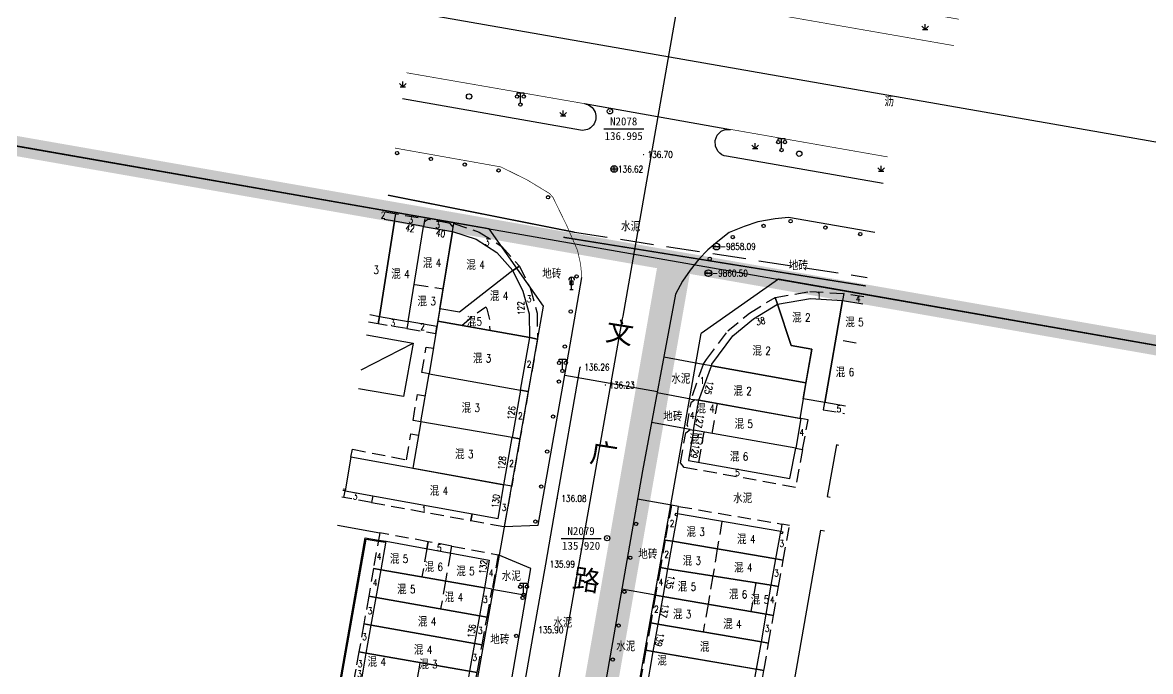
# Model space of a CAD drawing. Extents: x 529262 to 576451, y 2694391 to 2717535.
# Drawn here: x 563195.9 to 563364.9, y 2710752.2 to 2710849.6 of the extents above; entities that cross this region are included whole.
import ezdxf
from ezdxf.enums import TextEntityAlignment as Align
from ezdxf.xclip import XClip

# ---------------------------------------------------------------- set-up
doc = ezdxf.new("R2010")
doc.units = 0
doc.header["$XCLIPFRAME"] = 0
doc.linetypes.add('DASH', pattern=[0.35, 0.25, -0.1])
doc.linetypes.add('X5', pattern=[3, 2, -1])
for name, color, linetype in [('COMPONENT', 8, 'Continuous'), ('DLDW', 8, 'Continuous'), ('DLSS', 4, 'Continuous'), ('DMTZ', 8, 'Continuous'), ('GCD', 8, 'Continuous'), ('GXYZ', 8, 'Continuous'), ('JMD', 8, 'Continuous'), ('KZD', 8, 'Continuous'), ('PP-COM', 7, 'Continuous'), ('RD-中线', 40, 'Continuous'), ('RD-红线', 7, 'Continuous'), ('ZBTZ', 8, 'Continuous'), ('ZJ', 7, 'Continuous'), ('污水管径标注_W10-', 202, 'Continuous'), ('河流', 4, 'Continuous')]:
    doc.layers.add(name, color=color, linetype=linetype)
doc.styles.add('HZ', font='rs.shx', dxfattribs={"width": 0.8, "bigfont": 'hztxt.shx'})
doc.styles.add('宋体', font='', dxfattribs={"width": 0.75})
doc.styles.add('等线体', font='simhei.ttf')
doc.styles.get('宋体').set_extended_font_data('SimSun')
doc.linetypes.add('10422', pattern='A,0.75,[150,AAA.SHX,S=0.5,R=0,X=0,Y=0.5],1.5,[177,AAA.SHX,S=1,R=0,X=0,Y=0.4],0.75', length=3)
doc.linetypes.add('1161', pattern='A,0,[149,AAA.SHX,S=0.15,R=0,X=0,Y=0],-1.6', length=1.6)

# ---------------------------------------------------------------- blocks, each defined once
blk = doc.blocks.new('A$C19FD0107')
at = {"layer": 'RD-中线', "color": 8, "linetype": 'Continuous'}
blk.add_lwpolyline([(-7960.88, 14986.93), (-7915.56, 15243.04, 0.015839), (-7911.03, 15274.38), (-7907.82, 15303, -0.015839), (-7903.29, 15334.35), (-7712.17, 16414.53, 0.000335), (-7712.11, 16414.93), (-7698.73, 16491.12, 0.000054), (-7698.72, 16491.18), (-7681.61, 16588.75)], format="xyb", dxfattribs=at)
at = {"layer": 'RD-中线', "color": 8}
blk.add_lwpolyline([(-7408.07, 16401.63), (-7423.96, 16404.55, 0.002243), (-7425.28, 16404.79), (-8443.29, 16582.93)], format="xyb", dxfattribs=at)
at = {"layer": 'RD-红线', "color": 8}
for points in [[(-7732.15, 16428.04), (-7836.79, 16446.35)], [(-7584.42, 16402.18), (-7688.8, 16420.45)]]:
    blk.add_lwpolyline(points, dxfattribs=at)
for points in [[(-7724.02, 16416.44), (-7732.15, 16428.04, 0.414765)], [(-7688.8, 16420.45), (-7700.38, 16412.34, 0.413662)]]:
    blk.add_lwpolyline(points, format="xyb", dxfattribs=at)
at = {"layer": 'RD-红线', "color": 8, "linetype": 'Continuous', "flags": 128}
for points in [[(-7737.78, 16338.71), (-7736.39, 16346.57), (-7726.64, 16401.64), (-7724.02, 16416.44)], [(-7714.16, 16334.43), (-7712.76, 16342.33), (-7702.98, 16397.6), (-7700.38, 16412.34)]]:
    blk.add_lwpolyline(points, dxfattribs=at)
blk = doc.blocks.new('GC200')
at = {"linetype": 'Continuous', "const_width": 0.2, "flags": 128}
blk.add_lwpolyline([(-0.1, 0, 1), (0.1, 0, 1)], format="xyb", close=True, dxfattribs=at)
blk = doc.blocks.new('gc124')
at = {"color": 8}
for p, q in [((-1, 1), (0, 0)), ((-0.8, 0), (0.8, 0)), ((0, 0), (0, 1.6)), ((0, 0), (1, 1))]:
    blk.add_line(p, q, dxfattribs=at)
blk = doc.blocks.new('gc122')
at = {"color": 8}
blk.add_circle((0, 0), 0.8, dxfattribs=at)
blk = doc.blocks.new('gc170')
at = {"color": 8, "linetype": 'Continuous'}
blk.add_circle((0, 0), 0.5, dxfattribs=at)
blk = doc.blocks.new('gc097')
at = {"color": 8}
for p, q in [((-1, 2.9), (-1, 3.5)), ((-1, 3.5), (1, 3.5)), ((0, 0.5), (0, 3.5)), ((1, 3.5), (1, 2.9))]:
    blk.add_line(p, q, dxfattribs=at)
for centre in [(-1, 2.4), (0, 0), (1, 2.4)]:
    blk.add_circle(centre, 0.5, dxfattribs=at)
blk = doc.blocks.new('gc117')
at = {"color": 8}
blk.add_circle((0, 0), 0.8, dxfattribs=at)
blk.add_point((0, 0), dxfattribs=at)
blk = doc.blocks.new('gcbj0102')
for p, q in [((-1, 0), (1, 0)), ((0, -1), (0, 1))]:
    blk.add_line(p, q)
blk.add_circle((0, 0), 1)
blk = doc.blocks.new('gcbj0101')
blk.add_line((-1, 0), (1, 0))
blk.add_circle((0, 0), 1)

msp = doc.modelspace()

# ---------------------------------------------------------------- linework, layer by layer
at = {"color": 8, "linetype": 'DASH', "ltscale": 20, "const_width": 0.2, "flags": 128}
msp.add_lwpolyline([(563250.635, 2710823.672), (563278.591, 2710818.114)], dxfattribs=at)
at = {"color": 8, "linetype": 'DASH', "ltscale": 20, "const_width": 0.2, "elevation": 136.612, "flags": 128}
msp.add_lwpolyline([(563276.944, 2710817.354), (563322.285, 2710810.05)], dxfattribs=at)
at = {"color": 8, "linetype": 'DASH', "ltscale": 20, "flags": 128}
msp.add_lwpolyline([(563278.591, 2710818.114), (563322.501, 2710811.333)], dxfattribs=at)
at = {"layer": 'DLDW', "color": 252, "linetype": 'Continuous'}
for p, q in [((563278.18, 2710809.506), (563278.18, 2710811.358)), ((563277.93, 2710809.506), (563278.43, 2710809.506))]:
    msp.add_line(p, q, dxfattribs=at)
msp.add_lwpolyline([(563277.988, 2710810.836), (563278.373, 2710810.836), (563278.373, 2710810.219), (563277.988, 2710810.219)], close=True, dxfattribs=at)
msp.add_arc((563278.183, 2710810.918), 0.442, 0, 180, dxfattribs=at)
at = {"layer": 'DLSS', "linetype": 'Continuous', "const_width": 0.1, "elevation": 137.525, "flags": 128}
msp.add_lwpolyline([(563336.222, 2710850.062), (563305.818, 2710855.419, 0.9320045), (563305.239, 2710851.373), (563335.505, 2710846.097)], format="xyb", dxfattribs=at)
at = {"layer": 'DLSS', "linetype": 'Continuous', "const_width": 0.1, "flags": 128}
for points, elevation in [([(563253.426, 2710842.034), (563280.114, 2710837.396)], 137.068), ([(563301.984, 2710833.541), (563325.548, 2710829.409)], 137.468)]:
    msp.add_lwpolyline(points, dxfattribs=dict(at, elevation=elevation))
at = {"layer": 'DLSS', "linetype": 'Continuous', "const_width": 0.1}
msp.add_lwpolyline([(563279.706, 2710811.302), (563279.531, 2710813.301), (563279.064, 2710815.381), (563277.449, 2710819.11), (563275.38, 2710823.341), (563274.863, 2710823.926), (563271.464, 2710825.988), (563267.557, 2710827.911), (563251.708, 2710830.733)], dxfattribs=at)
at = {"layer": 'DLSS', "linetype": 'Continuous', "elevation": 137.239, "flags": 128}
for points in [[(563323.637, 2710818.073), (563310.679, 2710820.339), (563308.687, 2710820.128), (563306.118, 2710819.672), (563304.028, 2710818.989), (563301.798, 2710818.069), (563300.092, 2710816.733), (563298.591, 2710815.489), (563297.239, 2710814.091), (563295.926, 2710812.417), (563294.795, 2710810.774), (563293.758, 2710808.799), (563288.816, 2710782.34), (563283.585, 2710752.568)], [(563283.585, 2710752.568), (563279.838, 2710731.239), (563279.749, 2710727.225), (563279.742, 2710726.529)]]:
    msp.add_lwpolyline(points, dxfattribs=at)
at = {"layer": 'DLSS', "linetype": 'Continuous'}
for points in [[(563268.139, 2710773.963), (563273.149, 2710774.169), (563277.972, 2710801.225), (563279.706, 2710811.302)], [(563244.033, 2710778.329), (563243.749, 2710778.374)], [(563243.109, 2710774.164), (563249.423, 2710773.018)], [(563269.465, 2710752.568), (563272.077, 2710767.681), (563267.186, 2710769.729)], [(563265.124, 2710731.306), (563265.997, 2710733.691), (563266.383, 2710734.729), (563269.465, 2710752.568)]]:
    msp.add_lwpolyline(points, dxfattribs=at)
at = {"layer": 'DMTZ', "linetype": '10422', "flags": 128}
msp.add_lwpolyline([(563280.114, 2710837.396), (563280.114, 2710837.396, -1.0023625), (563279.514, 2710833.417), (563252.835, 2710838.145)], format="xyb", dxfattribs=at)
at = {"layer": 'DMTZ', "linetype": '10422', "elevation": 136.979, "flags": 128}
msp.add_lwpolyline([(563324.878, 2710825.435), (563301.387, 2710829.502, -0.1815688), (563300.137, 2710830.208), (563299.731, 2710830.984), (563299.694, 2710831.89), (563300.008, 2710832.66), (563300.614, 2710833.247), (563301.195, 2710833.497), (563301.984, 2710833.541)], format="xyb", dxfattribs=at)
at = {"layer": 'JMD', "linetype": 'Continuous'}
for p, q in [((563246.652, 2710797.471), (563254.407, 2710801.493)), ((563247.767, 2710772.169, 136.336), (563247.743, 2710772.021, 136.336)), ((563249.23, 2710771.934), (563249.206, 2710771.786)), ((563246.476, 2710767.841, 136.336), (563246.624, 2710767.815, 136.336)), ((563245.61, 2710762.916, 136.336), (563245.758, 2710762.89, 136.336)), ((563244.743, 2710757.992, 136.336), (563244.891, 2710757.966, 136.336)), ((563243.877, 2710753.068, 136.336), (563244.024, 2710753.042, 136.336))]:
    msp.add_line(p, q, dxfattribs=at)
at = {"layer": 'JMD', "linetype": 'X5'}
for points, elevation in [([(563250.252, 2710821.155), (563256.162, 2710820.124), (563255.962, 2710818.977)], 137.41), ([(563260.311, 2710818.21), (563260.423, 2710818.891), (563259.966, 2710819.439), (563256.652, 2710820.039), (563256.075, 2710819.626), (563255.962, 2710818.977)], 137.402), ([(563260.311, 2710818.21), (563260.511, 2710819.424), (563264.322, 2710818.13), (563267.738, 2710815.978), (563270.347, 2710813.041), (563269.384, 2710812.358)], 137.402), ([(563249.394, 2710805.485), (563249.208, 2710804.362), (563247.738, 2710804.613)], 137.41), ([(563253.668, 2710804.736), (563253.487, 2710803.651), (563249.208, 2710804.362), (563249.394, 2710805.485)], 137.402), ([(563253.668, 2710804.736), (563253.487, 2710803.651), (563257.832, 2710802.928), (563258.002, 2710803.975)], 137.402), ([(563256.848, 2710796.861), (563255.729, 2710797.05), (563256.376, 2710800.873), (563257.47, 2710800.696)], -518.057), ([(563254.416, 2710789.885), (563255.072, 2710793.772)], 13.285), ([(563270.542, 2710794.432), (563271.69, 2710794.231), (563270.443, 2710787.114), (563269.283, 2710787.317)], 136.424), ([(563316.066, 2710792.562), (563315.878, 2710791.492), (563319.062, 2710790.929)], 136.563), ([(563311.769, 2710785.731), (563312.804, 2710785.539), (563313.626, 2710789.967), (563312.551, 2710790.158)], 136.509), ([(563311.769, 2710785.731), (563312.804, 2710785.539), (563311.746, 2710779.835), (563295.061, 2710782.82), (563294.514, 2710783.518), (563295.283, 2710788.013), (563295.938, 2710788.499), (563296.458, 2710788.408)], 136.509), ([(563245.105, 2710784.367), (563245.315, 2710785.555), (563253.438, 2710783.99), (563254.095, 2710787.876), (563255.224, 2710787.682)], -524.475), ([(563269.283, 2710787.317), (563270.443, 2710787.114), (563269.2, 2710780.022), (563268.038, 2710780.232)], 136.424), ([(563263.254, 2710775.857), (563263.074, 2710774.866), (563268.139, 2710773.963), (563269.2, 2710780.022), (563268.038, 2710780.232)], -528.415), ([(563248.371, 2710778.545), (563248.194, 2710777.573), (563244.033, 2710778.329), (563244.213, 2710779.316)], -528.415), ([(563248.371, 2710778.545), (563248.194, 2710777.573), (563263.074, 2710774.866), (563263.254, 2710775.857)], -528.415), ([(563256.482, 2710770.628), (563256.679, 2710771.686), (563249.423, 2710773.018), (563248.47, 2710767.669), (563249.609, 2710767.477)], 136.323), ([(563308.801, 2710769.095), (563309.902, 2710768.901), (563310.825, 2710774.141), (563309.71, 2710774.332), (563309.521, 2710773.223)], 136.231), ([(563260.022, 2710769.978), (563260.217, 2710771.027), (563256.679, 2710771.686), (563256.482, 2710770.628)], 136.323), ([(563293.283, 2710771.75), (563292.215, 2710771.938), (563291.492, 2710767.823), (563292.536, 2710767.64)], 136.231), ([(563260.022, 2710769.978), (563260.217, 2710771.027), (563267.186, 2710769.729), (563266.254, 2710764.542), (563265.098, 2710764.742)], 136.323), ([(563308.112, 2710765.147), (563309.206, 2710764.954), (563309.902, 2710768.901), (563308.801, 2710769.095)], 137.248), ([(563249.609, 2710767.477), (563248.47, 2710767.669), (563247.767, 2710763.504), (563248.873, 2710763.309)], 136.323), ([(563292.536, 2710767.64), (563291.492, 2710767.823), (563290.763, 2710763.673), (563291.832, 2710763.485)], 137.248), ([(563264.365, 2710760.573), (563265.505, 2710760.368), (563266.254, 2710764.542), (563265.098, 2710764.742)], 136.005), ([(563307.366, 2710760.807), (563308.442, 2710760.617), (563309.206, 2710764.954), (563308.112, 2710765.147)], 136.094), ([(563248.873, 2710763.309), (563247.767, 2710763.504), (563247.037, 2710759.358), (563248.141, 2710759.163)], 136.323), ([(563291.832, 2710763.485), (563290.763, 2710763.673), (563290.032, 2710759.508), (563291.093, 2710759.322)], 136.094), ([(563263.624, 2710756.429), (563264.761, 2710756.225), (563265.505, 2710760.368), (563264.365, 2710760.573)], 135.952), ([(563291.093, 2710759.322), (563290.032, 2710759.508), (563289.309, 2710755.391), (563290.373, 2710755.204)], 136.094), ([(563306.639, 2710756.663), (563307.712, 2710756.474), (563308.442, 2710760.617), (563307.366, 2710760.807)], 136.094), ([(563248.141, 2710759.163), (563247.037, 2710759.358), (563246.3, 2710755.183), (563247.403, 2710754.988)], 136.323), ([(563264.105, 2710752.568), (563264.761, 2710756.225), (563263.624, 2710756.429)], 135.909), ([(563307.024, 2710752.568), (563307.712, 2710756.474), (563306.639, 2710756.663)], 136.015), ([(563247.403, 2710754.988), (563246.3, 2710755.183), (563245.832, 2710752.568)], 135.909), ([(563290.373, 2710755.204), (563289.309, 2710755.391), (563288.813, 2710752.568)], 136.015), ([(563245.832, 2710752.568), (563245.553, 2710751.003), (563246.664, 2710750.804)], 135.909), ([(563262.158, 2710748.068), (563263.261, 2710747.87), (563264.012, 2710752.052), (563262.892, 2710752.253)], 136.008), ([(563262.892, 2710752.253), (563264.012, 2710752.052), (563264.105, 2710752.568)], 135.909), ([(563288.813, 2710752.568), (563288.58, 2710751.243), (563289.631, 2710751.058)], 136.015), ([(563305.161, 2710748.391), (563306.255, 2710748.198), (563306.986, 2710752.351), (563305.908, 2710752.541)], 135.941), ([(563305.908, 2710752.541), (563306.986, 2710752.351), (563307.024, 2710752.568)], 136.015)]:
    msp.add_lwpolyline(points, dxfattribs=dict(at, elevation=elevation))
at = {"layer": 'JMD', "linetype": 'X5', "flags": 128}
for points, elevation in [([(563251.632, 2710819.763), (563251.827, 2710820.881)], 137.41), ([(563254.695, 2710810.292), (563258.915, 2710809.607)], 137.402), ([(563261.704, 2710804.115), (563263.603, 2710805.772), (563265.336, 2710806.939)], -513.141), ([(563265.336, 2710806.939), (563265.471, 2710806.614), (563265.882, 2710804.965), (563265.906, 2710803.394)], 137.402), ([(563320.843, 2710801.493), (563317.77, 2710802.025)], 136.843), ([(563299.233, 2710787.923), (563300.032, 2710792.395)], 136.509), ([(563297.237, 2710783.586), (563298.032, 2710788.133)], 136.509), ([(563300.716, 2710774.739), (563300.008, 2710770.6)], 136.246), ([(563256.482, 2710770.628), (563255.734, 2710766.396)], 136.323), ([(563260.022, 2710769.978), (563259.278, 2710765.77)], 136.323), ([(563300.008, 2710770.6), (563299.359, 2710766.548)], 136.246), ([(563299.359, 2710766.548), (563298.629, 2710762.313)], 136.246), ([(563259.278, 2710765.77), (563258.542, 2710761.601)], 136.323), ([(563298.629, 2710762.313), (563297.918, 2710758.155)], 136.246), ([(563255.444, 2710753.568), (563255.267, 2710752.568)], 135.909), ([(563255.267, 2710752.568), (563254.705, 2710749.384)], 135.909)]:
    msp.add_lwpolyline(points, dxfattribs=dict(at, elevation=elevation))
at = {"layer": 'JMD', "linetype": 'Continuous', "flags": 128}
for points, elevation in [([(563247.91, 2710805.745), (563249.394, 2710805.485), (563251.632, 2710819.763), (563250.078, 2710820.007)], 137.41), ([(563319.246, 2710792.017), (563316.13, 2710792.551), (563318.786, 2710807.892), (563321.832, 2710807.361)], 136.866), ([(563247.449, 2710802.713), (563254.407, 2710801.493), (563252.995, 2710793.444), (563246.221, 2710794.632)], -521.287), ([(563318.254, 2710786.132), (563317.908, 2710786.193), (563316.494, 2710778.471), (563316.949, 2710778.391)], 136.334), ([(563244.213, 2710779.316), (563243.899, 2710779.362)], -527.853), ([(563244.247, 2710779.513), (563243.929, 2710779.56)], -527.853), ([(563309.521, 2710773.223), (563309.827, 2710773.156), (563309.747, 2710772.873), (563309.468, 2710772.922)], 136.222), ([(563311.893, 2710752.568), (563315.546, 2710773.401), (563316.091, 2710773.299)], 135.972), ([(563243.789, 2710752.568), (563247.253, 2710772.252), (563249.23, 2710771.934)], 136.336), ([(563243.941, 2710752.568), (563247.375, 2710772.08), (563249.204, 2710771.786)], 136.336), ([(563249.206, 2710771.786), (563250.338, 2710771.603)], 136.336), ([(563249.23, 2710771.934), (563250.364, 2710771.751)], 136.336), ([(563261.108, 2710752.568), (563247.403, 2710754.988), (563248.141, 2710759.163), (563263.624, 2710756.429), (563262.947, 2710752.568)], 136.323), ([(563246.976, 2710752.568), (563247.403, 2710754.988), (563261.108, 2710752.568)], 135.909), ([(563305.75, 2710752.568), (563290.373, 2710755.204), (563289.901, 2710752.568)], 136.015), ([(563242.144, 2710743.219), (563243.789, 2710752.568)], 136.336), ([(563242.266, 2710743.046), (563243.941, 2710752.568)], 136.336), ([(563261.108, 2710752.568), (563262.892, 2710752.253), (563262.158, 2710748.068), (563246.664, 2710750.804), (563246.976, 2710752.568)], 135.909), ([(563262.947, 2710752.568), (563262.892, 2710752.253), (563261.108, 2710752.568)], 136.323), ([(563289.901, 2710752.568), (563289.631, 2710751.058), (563305.161, 2710748.391), (563305.908, 2710752.541), (563305.75, 2710752.568)], 136.015), ([(563305.75, 2710752.568), (563305.908, 2710752.541), (563305.912, 2710752.568)], 136.1), ([(563310.225, 2710738.498), (563309.452, 2710738.647), (563311.893, 2710752.568)], 135.972)]:
    msp.add_lwpolyline(points, dxfattribs=dict(at, elevation=elevation))
for points, elevation in [([(563255.962, 2710818.977), (563251.632, 2710819.763), (563249.394, 2710805.485), (563253.668, 2710804.736), (563255.962, 2710818.977)], 137.849), ([(563260.311, 2710818.21), (563258.002, 2710803.975), (563253.668, 2710804.736), (563255.962, 2710818.977)], 137.402), ([(563270.542, 2710794.432), (563269.283, 2710787.317), (563255.564, 2710789.668), (563256.848, 2710796.861)], 136.424), ([(563296.458, 2710788.408), (563297.225, 2710792.897), (563312.551, 2710790.158), (563311.769, 2710785.731)], 136.783), ([(563255.564, 2710789.668), (563254.37, 2710782.696), (563268.038, 2710780.232), (563269.283, 2710787.317)], 136.424), ([(563295.705, 2710783.856), (563310.894, 2710781.183), (563311.769, 2710785.731), (563296.458, 2710788.408)], 136.509), ([(563245.105, 2710784.367), (563244.213, 2710779.316), (563267.148, 2710775.15), (563268.038, 2710780.232)], -524.475), ([(563294.034, 2710775.877), (563293.283, 2710771.75), (563308.801, 2710769.095), (563309.521, 2710773.223)], 136.231), ([(563250.364, 2710771.751), (563265.845, 2710768.909), (563265.098, 2710764.742), (563249.609, 2710767.477)], 136.323), ([(563308.112, 2710765.147), (563308.801, 2710769.095), (563293.283, 2710771.75), (563292.536, 2710767.64)], -527.373), ([(563249.609, 2710767.477), (563265.098, 2710764.742), (563264.365, 2710760.573), (563248.873, 2710763.309)], 136.323), ([(563292.536, 2710767.64), (563291.832, 2710763.485), (563307.366, 2710760.807), (563308.112, 2710765.147)], 137.248), ([(563248.873, 2710763.309), (563264.365, 2710760.573), (563263.624, 2710756.429), (563248.141, 2710759.163)], 136.323), ([(563291.832, 2710763.485), (563291.093, 2710759.322), (563306.639, 2710756.663), (563307.366, 2710760.807)], 136.094), ([(563291.093, 2710759.322), (563290.373, 2710755.204), (563305.908, 2710752.541), (563306.639, 2710756.663)], 136.1)]:
    msp.add_lwpolyline(points, close=True, dxfattribs=dict(at, elevation=elevation))
for points in [[(563258.429, 2710806.611), (563260.311, 2710818.21), (563263.862, 2710817.057), (563266.967, 2710815.087), (563269.384, 2710812.358), (563261.391, 2710806.131), (563258.429, 2710806.611)], [(563269.384, 2710812.358), (563261.391, 2710806.131), (563258.429, 2710806.611), (563258.132, 2710804.781), (563271.926, 2710802.32), (563271.872, 2710805.824), (563270.933, 2710809.221), (563269.384, 2710812.358)], [(563309.043, 2710807.341), (563311.1, 2710801.12), (563314.185, 2710800.586), (563313.307, 2710795.513), (563299.13, 2710798.047), (563299.185, 2710798.333), (563302.363, 2710802.578), (563305.44, 2710805.123), (563309.043, 2710807.341)], [(563309.043, 2710807.341), (563313.971, 2710808.164), (563318.786, 2710807.892), (563316.13, 2710792.551), (563312.893, 2710793.121), (563314.185, 2710800.586), (563311.1, 2710801.12), (563309.043, 2710807.341)], [(563271.926, 2710802.32), (563258.132, 2710804.781), (563256.848, 2710796.861), (563270.542, 2710794.432)], [(563313.307, 2710795.513), (563312.385, 2710790.188), (563297.225, 2710792.897), (563299.13, 2710798.047), (563313.307, 2710795.513)]]:
    msp.add_lwpolyline(points, close=True, dxfattribs=at)
at = {"layer": 'JMD', "linetype": 'X5'}
for points in [[(563269.384, 2710812.358), (563270.347, 2710813.041), (563271.985, 2710809.762), (563273.004, 2710805.983), (563273.064, 2710802.068), (563271.926, 2710802.32)], [(563309.043, 2710807.341), (563308.67, 2710808.335), (563313.913, 2710809.21), (563318.966, 2710808.925), (563318.786, 2710807.892)], [(563322.006, 2710808.395), (563318.966, 2710808.925), (563318.786, 2710807.892)], [(563299.13, 2710798.047), (563297.882, 2710798.27), (563298.401, 2710799.024), (563301.603, 2710803.302), (563304.832, 2710805.972), (563308.67, 2710808.335), (563309.043, 2710807.341)], [(563271.926, 2710802.32), (563273.064, 2710802.068), (563271.69, 2710794.231), (563270.542, 2710794.432)], [(563299.13, 2710798.047), (563297.886, 2710798.279), (563296.057, 2710793.07), (563297.225, 2710792.897)], [(563255.564, 2710789.668), (563254.416, 2710789.885), (563255.072, 2710793.772), (563256.264, 2710793.561)], [(563294.034, 2710775.877), (563294.223, 2710776.982), (563293.134, 2710777.168), (563292.215, 2710771.938), (563293.283, 2710771.75)]]:
    msp.add_lwpolyline(points, dxfattribs=at)
at = {"layer": 'JMD', "linetype": 'X5', "flags": 128}
for points in [[(563297.225, 2710792.897), (563296.658, 2710792.981), (563296.032, 2710792.53), (563295.468, 2710789.148), (563295.938, 2710788.499), (563296.458, 2710788.408)], [(563294.223, 2710776.982), (563309.71, 2710774.332)], [(563305.807, 2710765.516), (563305.063, 2710761.204)]]:
    msp.add_lwpolyline(points, dxfattribs=at)
at = {"layer": 'JMD', "linetype": 'Continuous', "flags": 128}
msp.add_lwpolyline([(563294.034, 2710775.877), (563293.73, 2710775.939), (563293.676, 2710775.644), (563293.981, 2710775.588)], dxfattribs=at)
at = {"layer": 'KZD', "linetype": 'Continuous'}
for p, q in [((563282.987, 2710833.633), (563288.987, 2710833.633)), ((563276.603, 2710772.172), (563282.603, 2710772.172))]:
    msp.add_line(p, q, dxfattribs=at)
at = {"layer": 'PP-COM'}
msp.add_line((563117.861, 2710844.534), (563518.64, 2710774.401), dxfattribs=at)
at = {"layer": 'PP-COM', "color": 8, "const_width": 3}
msp.add_lwpolyline([(563417.341, 2710556.693), (562978.055, 2710627.629), (563025.329, 2710860.726), (563456.913, 2710785.203), (563417.116, 2710556.733)], dxfattribs=at)
at = {"layer": 'ZBTZ', "linetype": '1161', "flags": 128}
for points in [[(563280.114, 2710837.396), (563301.984, 2710833.541)], [(563297.886, 2710798.279), (563291.998, 2710799.379)], [(563291.046, 2710794.188), (563277.157, 2710796.634)]]:
    msp.add_lwpolyline(points, dxfattribs=at)
for points, elevation in [([(563296.057, 2710793.07), (563290.996, 2710794.015)], -525.436), ([(563295.938, 2710788.499), (563290.167, 2710789.577)], -525.521), ([(563293.134, 2710777.168), (563288.063, 2710778.059)], -526.41), ([(563266.254, 2710764.542), (563271.381, 2710763.656)], 136.033), ([(563290.763, 2710763.673), (563285.692, 2710764.564)], 136.094)]:
    msp.add_lwpolyline(points, dxfattribs=dict(at, elevation=elevation))
at = {"layer": '污水管径标注_W10-'}
msp.add_lwpolyline([(563248.399, 2710620.568), (563251.853, 2710640.267), (563253.58, 2710650.117), (563255.307, 2710659.967), (563258.761, 2710679.666), (563262.215, 2710699.366), (563263.94, 2710709.207), (563265.669, 2710719.065), (563269.121, 2710738.757), (563272.576, 2710758.464), (563274.302, 2710768.306), (563276.03, 2710778.164), (563279.483, 2710797.855)], dxfattribs=at)
at = {"layer": '河流', "color": 5, "linetype": 'DASH', "ltscale": 0.1, "const_width": 5}
msp.add_lwpolyline([(563255.733, 2710597.371), (563293.758, 2710814.103)], dxfattribs=at)

# ---------------------------------------------------------------- block references
at = {"layer": 'COMPONENT', "linetype": 'Continuous', "xscale": 0.5, "yscale": 0.5}
for name, p in [('gcbj0102', (563284.549, 2710827.6)), ('gcbj0101', (563299.891, 2710815.951)), ('gcbj0101', (563298.677, 2710811.983))]:
    msp.add_blockref(name, p, dxfattribs=at)
at = {"layer": 'DLDW', "color": 252, "linetype": 'Continuous', "xscale": 0.5, "yscale": 0.5, "zscale": 0.5}
for p in [(563270.515, 2710837.265), (563309.653, 2710830.442), (563276.792, 2710797.314), (563270.987, 2710763.724)]:
    msp.add_blockref('gc097', p, dxfattribs=at)
at = {"layer": 'GCD', "linetype": 'Continuous'}
ref = msp.add_blockref('GC200', (563288.962, 2710829.757, 136.703), dxfattribs=dict(at, xscale=0.5, yscale=0.5, zscale=0.5))
ref.add_attrib('height', '136.70', dxfattribs={"linetype": 'Continuous', "height": 1, "style": 'HZ', "width": 0.8}).set_placement((563289.562, 2710829.757, 136.703), align=Align.MIDDLE_LEFT)
ref = msp.add_blockref('GC200', (563284.54, 2710827.569, 136.622), dxfattribs=dict(at, xscale=0.5, yscale=0.5, zscale=0.5))
ref.add_attrib('height', '136.62', dxfattribs={"linetype": 'Continuous', "height": 1, "style": 'HZ', "width": 0.8}).set_placement((563285.14, 2710827.569, 136.622), align=Align.MIDDLE_LEFT)
ref = msp.add_blockref('GC200', (563299.839, 2710815.977, -9858.091), dxfattribs=dict(at, xscale=0.5, yscale=0.5, zscale=0.5))
ref.add_attrib('height', '-9858.09', dxfattribs={"linetype": 'Continuous', "height": 1, "style": 'HZ', "width": 0.8}).set_placement((563300.439, 2710815.977, -9858.091), align=Align.MIDDLE_LEFT)
ref = msp.add_blockref('GC200', (563298.655, 2710811.974, -9860.5), dxfattribs=dict(at, xscale=0.5, yscale=0.5, zscale=0.5))
ref.add_attrib('height', '-9860.50', dxfattribs={"linetype": 'Continuous', "height": 1, "style": 'HZ', "width": 0.8}).set_placement((563299.255, 2710811.974, -9860.5), align=Align.MIDDLE_LEFT)
ref = msp.add_blockref('GC200', (563279.49, 2710797.857, 136.26), dxfattribs=dict(at, xscale=0.5, yscale=0.5, zscale=0.5))
ref.add_attrib('height', '136.26', dxfattribs={"linetype": 'Continuous', "height": 1, "style": 'HZ', "width": 0.8}).set_placement((563280.09, 2710797.857, 136.26), align=Align.MIDDLE_LEFT)
ref = msp.add_blockref('GC200', (563283.252, 2710795.188, 136.225), dxfattribs=dict(at, xscale=0.5, yscale=0.5, zscale=0.5))
ref.add_attrib('height', '136.23', dxfattribs={"linetype": 'Continuous', "height": 1, "style": 'HZ', "width": 0.8}).set_placement((563283.852, 2710795.188, 136.225), align=Align.MIDDLE_LEFT)
ref = msp.add_blockref('GC200', (563276.049, 2710778.18, 136.08), dxfattribs=dict(at, xscale=0.5, yscale=0.5, zscale=0.5))
ref.add_attrib('height', '136.08', dxfattribs={"linetype": 'Continuous', "height": 1, "style": 'HZ', "width": 0.8}).set_placement((563276.649, 2710778.18, 136.08), align=Align.MIDDLE_LEFT)
ref = msp.add_blockref('GC200', (563274.306, 2710768.318, 135.99), dxfattribs=dict(at, xscale=0.5, yscale=0.5, zscale=0.5))
ref.add_attrib('height', '135.99', dxfattribs={"linetype": 'Continuous', "height": 1, "style": 'HZ', "width": 0.8}).set_placement((563274.906, 2710768.318, 135.99), align=Align.MIDDLE_LEFT)
ref = msp.add_blockref('GC200', (563272.582, 2710758.453, 135.9), dxfattribs=dict(at, xscale=0.5, yscale=0.5, zscale=0.5))
ref.add_attrib('height', '135.90', dxfattribs={"linetype": 'Continuous', "height": 1, "style": 'HZ', "width": 0.8}).set_placement((563273.182, 2710758.453, 135.9), align=Align.MIDDLE_LEFT)
at = {"layer": 'KZD', "linetype": 'Continuous', "xscale": 0.5, "yscale": 0.5, "zscale": 0.5}
for p in [(563283.92, 2710836.251, 136.995), (563283.512, 2710772.21, 135.92)]:
    msp.add_blockref('gc117', p, dxfattribs=at)
at = {"layer": 'PP-COM'}
ref = msp.add_blockref('A$C19FD0107', (570997.993, 2694390.603), dxfattribs=at)
XClip(ref).set_block_clipping_path([(-9366.4383134884, 14428.6043910822), (-3328.4480743363, 17452.7484863754)])
at = {"layer": 'ZBTZ', "linetype": 'Continuous', "xscale": 0.5, "yscale": 0.5}
for p in [(563331.176, 2710848.534), (563252.876, 2710839.904), (563276.911, 2710835.577), (563305.714, 2710830.654), (563324.563, 2710827.266)]:
    msp.add_blockref('gc124', p, dxfattribs=at)
at = {"layer": 'ZBTZ', "linetype": 'Continuous', "xscale": 0.5, "yscale": 0.5, "zscale": 0.5}
for p in [(563262.803, 2710838.465), (563312.301, 2710829.881)]:
    msp.add_blockref('gc122', p, dxfattribs=at)
at = {"layer": 'ZBTZ', "linetype": 'Continuous'}
for p, xscale, yscale, zscale, rotation in [((563252.021, 2710829.982), 0.5000000000619341, 0.5000000000619341, 0.5000000000619341, 350.2927564028572), ((563257.096, 2710829.114), 0.5000000000619341, 0.5000000000619341, 0.5000000000619341, 350.2927564028572), ((563262.171, 2710828.246), 0.5000000000619341, 0.5000000000619341, 0.5000000000619341, 350.2927564028572), ((563267.245, 2710827.378), 0.4999999999016501, 0.4999999999016501, 0.4999999999016501, 331.4226277197379), ((563274.644, 2710823.348), 0.4999999999983071, 0.4999999999983071, 0.4999999999983071, 294.6916870272504), ((563306.947, 2710819.048), 0.5000000000769537, 0.5000000000769537, 0.5000000000769537, 349.47082125212), ((563311.012, 2710819.771), 0.5000000000769537, 0.5000000000769537, 0.5000000000769537, 349.47082125212), ((563316.224, 2710818.802), 0.5000000000769537, 0.5000000000769537, 0.5000000000769537, 349.47082125212), ((563302.334, 2710817.377), 0.5000000000769537, 0.5000000000769537, 0.5000000000769537, 349.47082125212), ((563321.436, 2710817.834), 0.5000000000769537, 0.5000000000769537, 0.5000000000769537, 349.47082125212), ((563298.883, 2710814.12), 0.5000000000769537, 0.5000000000769537, 0.5000000000769537, 349.47082125212), ((563278.928, 2710811.471), 0.4999999998146404, 0.4999999998146404, 0.4999999998146404, 260.4665653013143), ((563278.046, 2710806.218), 0.4999999998146404, 0.4999999998146404, 0.4999999998146404, 260.4665653013143), ((563277.164, 2710800.965), 0.4999999998146404, 0.4999999998146404, 0.4999999998146404, 260.4665653013143), ((563276.282, 2710795.712), 0.4999999998146404, 0.4999999998146404, 0.4999999998146404, 260.4665653013143), ((563275.399, 2710790.458), 0.4999999998146404, 0.4999999998146404, 0.4999999998146404, 260.4665653013143), ((563274.517, 2710785.205), 0.4999999998146404, 0.4999999998146404, 0.4999999998146404, 260.4665653013143), ((563273.635, 2710779.952), 0.4999999998146404, 0.4999999998146404, 0.4999999998146404, 260.4665653013143), ((563272.753, 2710774.699), 0.4999999998146404, 0.4999999998146404, 0.4999999998146404, 260.4665653013143), ((563287.847, 2710774.363), 0.5000000000869873, 0.5000000000869873, 0.5000000000869873, 80.26106986816157), ((563286.974, 2710769.274), 0.5000000000869873, 0.5000000000869873, 0.5000000000869873, 80.26106986816157), ((563270.826, 2710763.247), 0.4999999998360554, 0.4999999998360554, 0.4999999998360554, 260.5969966801032), ((563286.1, 2710764.184), 0.5000000000869873, 0.5000000000869873, 0.5000000000869873, 80.26106986816157), ((563269.883, 2710757.558), 0.4999999998360554, 0.4999999998360554, 0.4999999998360554, 260.5969966801032), ((563285.227, 2710759.094), 0.5000000000869873, 0.5000000000869873, 0.5000000000869873, 80.26106986816157), ((563284.353, 2710754.005), 0.5000000000869873, 0.5000000000869873, 0.5000000000869873, 80.26106986816157)]:
    msp.add_blockref('gc170', p, dxfattribs=dict(at, xscale=xscale, yscale=yscale, zscale=zscale, rotation=rotation))

# ---------------------------------------------------------------- texts
at = {"layer": 'GXYZ', "linetype": 'Continuous', "style": '宋体'}
for s, p in [('污', (563284.549, 2710827.594)), ('供水', (563299.918, 2710815.925)), ('供水', (563298.704, 2710811.957))]:
    msp.add_text(s, height=0.5, dxfattribs=at).set_placement(p, align=Align.MIDDLE)
at = {"layer": 'JMD', "linetype": 'Continuous', "style": 'HZ', "width": 0.8}
for s, p in [('混', (563257.312, 2710813.505)), ('混', (563263.836, 2710813.215)), ('混', (563252.575, 2710811.842)), ('混', (563256.507, 2710807.744)), ('混', (563267.361, 2710808.546)), ('混', (563263.892, 2710804.709)), ('混', (563312.664, 2710805.312)), ('混', (563320.64, 2710804.61)), ('混', (563264.817, 2710799.191)), ('混', (563306.718, 2710800.329)), ('混', (563319.206, 2710797.123)), ('混', (563303.864, 2710794.292)), ('混', (563263.132, 2710791.761)), ('混', (563298.315, 2710791.676)), ('混', (563304.043, 2710789.361)), ('混', (563297.266, 2710787.098)), ('5', (563297.995, 2710787.091)), ('混', (563262.141, 2710784.826)), ('混', (563303.333, 2710784.464)), ('混', (563258.351, 2710779.329)), ('混', (563296.821, 2710773.154)), ('混', (563304.404, 2710772.07)), ('混', (563252.378, 2710769.122)), ('混', (563296.262, 2710768.834)), ('混', (563257.577, 2710767.909)), ('混', (563262.334, 2710767.271)), ('混', (563303.965, 2710767.805)), ('混', (563253.45, 2710764.543)), ('混', (563295.522, 2710764.938)), ('混', (563303.19, 2710763.787)), ('混', (563260.586, 2710763.383)), ('混', (563306.464, 2710762.998)), ('混', (563294.811, 2710760.8)), ('混', (563256.578, 2710759.693)), ('混', (563302.333, 2710759.336)), ('混', (563255.976, 2710755.479)), ('混', (563298.841, 2710755.915)), ('混', (563249.031, 2710753.672)), ('混', (563292.451, 2710753.861)), ('混', (563256.787, 2710753.304))]:
    msp.add_text(s, height=1.5, dxfattribs=at).set_placement(p, align=Align.MIDDLE_RIGHT)
for s, p in [('4', (563257.812, 2710813.505)), ('4', (563264.336, 2710813.215)), ('3', (563248.472, 2710812.465)), ('4', (563253.075, 2710811.842)), ('4', (563267.861, 2710808.546)), ('3', (563257.007, 2710807.744)), ('5', (563263.937, 2710804.709)), ('2', (563313.164, 2710805.312)), ('5', (563321.14, 2710804.61)), ('2', (563307.218, 2710800.329)), ('3', (563265.317, 2710799.191)), ('6', (563319.706, 2710797.123)), ('2', (563304.364, 2710794.292)), ('3', (563263.632, 2710791.761)), ('4', (563298.815, 2710791.676)), ('5', (563304.543, 2710789.361)), ('3', (563262.641, 2710784.826)), ('6', (563303.833, 2710784.464)), ('4', (563258.851, 2710779.329)), ('3', (563297.321, 2710773.154)), ('4', (563304.904, 2710772.07)), ('5', (563252.878, 2710769.122)), ('6', (563258.077, 2710767.909)), ('3', (563296.762, 2710768.834)), ('4', (563304.465, 2710767.805)), ('5', (563262.834, 2710767.271)), ('5', (563253.95, 2710764.543)), ('5', (563296.022, 2710764.938)), ('4', (563261.086, 2710763.383)), ('6', (563303.69, 2710763.787)), ('5', (563306.964, 2710762.998)), ('3', (563295.311, 2710760.8)), ('4', (563257.078, 2710759.693)), ('4', (563302.833, 2710759.336)), ('4', (563256.476, 2710755.479)), ('4', (563249.531, 2710753.672)), ('3', (563257.287, 2710753.304))]:
    msp.add_text(s, height=1.2, dxfattribs=at).set_placement(p, align=Align.MIDDLE_LEFT)
at = {"layer": 'KZD', "linetype": 'Continuous', "style": '等线体'}
for s, p in [('N2078', (563285.987, 2710834.733)), ('136.995', (563285.987, 2710832.533)), ('N2079', (563279.603, 2710773.272)), ('135.920', (563279.603, 2710771.072))]:
    msp.add_text(s, height=1.2, dxfattribs=at).set_placement(p, align=Align.MIDDLE)
at = {"layer": 'ZJ', "color": 8, "linetype": 'Continuous', "style": 'HZ', "width": 0.8}
for s, height, p in [('沥', 1.5, (563325.802, 2710837.786)), ('2', 1, (563249.933, 2710820.69)), ('3', 1, (563254.067, 2710819.955)), ('3', 1, (563258.108, 2710819.202)), ('水泥', 1.5, (563287.028, 2710819.056)), ('3', 1, (563265.537, 2710816.617)), ('地砖', 1.5, (563312.166, 2710813.202)), ('地砖', 1.5, (563275.22, 2710811.973)), ('3', 1, (563271.808, 2710808.106)), ('1', 1, (563315.252, 2710808.682, -137.468)), ('4', 1, (563321.136, 2710808.111, -137.468)), ('3', 1, (563251.39, 2710804.518)), ('2', 1, (563255.847, 2710803.94)), ('2', 1, (563271.814, 2710798.322)), ('水泥', 1.5, (563294.549, 2710796.218)), ('1', 1, (563297.778, 2710795.862, -137.468)), ('5', 1, (563318.259, 2710791.617, -137.468)), ('2', 1, (563270.509, 2710790.578)), ('地砖', 1.5, (563293.35, 2710790.556)), ('4', 1, (563296.264, 2710790.629, -137.468)), ('4', 1, (563312.681, 2710788.079, -137.468)), ('2', 1, (563269.181, 2710783.429)), ('5', 1, (563303.042, 2710782.049, -137.468)), ('3', 1, (563245.729, 2710778.521)), ('水泥', 1.5, (563303.816, 2710778.288)), ('1', 1, (563256.067, 2710776.524)), ('3', 1, (563268.058, 2710776.809)), ('2', 1, (563293.244, 2710774.43, 389.905)), ('3', 1, (563309.684, 2710771.409, -137.468)), ('4', 1, (563249.312, 2710769.462)), ('5', 1, (563258.351, 2710770.76)), ('地砖', 1.5, (563289.616, 2710769.906)), ('2', 1, (563292.425, 2710769.79, -137.468)), ('4', 1, (563266.115, 2710767.006)), ('水泥', 1.5, (563269.154, 2710766.612)), ('3', 1, (563308.884, 2710766.982, -137.468)), ('4', 1, (563248.715, 2710765.552)), ('4', 1, (563291.576, 2710765.64, -137.468)), ('3', 1, (563265.251, 2710763.03)), ('4', 1, (563308.262, 2710762.971, -137.468)), ('3', 1, (563247.97, 2710761.305)), ('2', 1, (563290.882, 2710761.555, -137.468)), ('水泥', 1.5, (563276.859, 2710759.643)), ('3', 1, (563247.152, 2710757.439)), ('3', 1, (563264.499, 2710758.351)), ('地砖', 1.5, (563267.42, 2710757.099)), ('3', 1, (563307.506, 2710758.675, -137.468)), ('水泥', 1.5, (563286.302, 2710756.077)), ('3', 1, (563263.692, 2710754.317)), ('3', 1, (563246.482, 2710753.384)), ('3', 1, (563246.389, 2710751.854))]:
    msp.add_text(s, height=height, dxfattribs=at).set_placement(p, align=Align.MIDDLE)
for s, rotation, p in [('42', 350.91931, (563253.964, 2710818.69)), ('40', 349.98782, (563258.548, 2710817.912)), ('122', 92.97273, (563270.594, 2710806.726)), ('38', 12.66837, (563306.508, 2710804.77)), ('125', 256.50197, (563298.78, 2710794.785)), ('126', 82.70061, (563269.154, 2710791.009)), ('127', 258.13906, (563297.367, 2710789.764)), ('129', 258.13906, (563296.672, 2710785.228)), ('128', 82.70061, (563267.738, 2710783.506)), ('130', 82.70061, (563266.818, 2710777.773)), ('132', 82.70061, (563264.923, 2710767.891)), ('135', 258.13906, (563292.967, 2710765.604)), ('137', 258.13906, (563292.086, 2710761.318)), ('136', 82.70061, (563263.212, 2710758.273)), ('139', 258.13906, (563291.365, 2710756.993))]:
    msp.add_text(s, height=1, rotation=rotation, dxfattribs=at).set_placement(p, align=Align.MIDDLE)
at = {"layer": 'ZJ', "color": 8, "linetype": 'Continuous', "style": '等线体'}
for s, p in [('文', (563285.416, 2710803.138)), ('广', (563283.024, 2710784.89)), ('路', (563280.433, 2710766.006))]:
    msp.add_text(s, height=3, rotation=350.9163, dxfattribs=at).set_placement(p, align=Align.MIDDLE)

doc.saveas('drawing.dxf')
